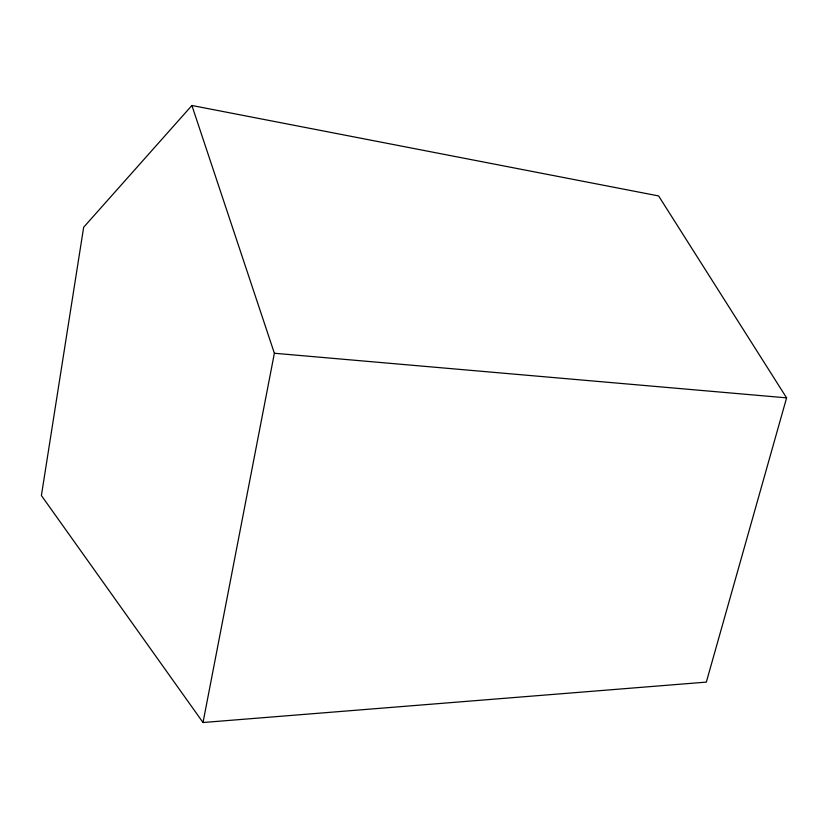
<?xml version="1.0" encoding="UTF-8"?>
<svg xmlns="http://www.w3.org/2000/svg" width="828" height="828" viewBox="0 0 828 828"><rect width="100%" height="100%" fill="white"/><g stroke="black" fill="none" stroke-linecap="round" stroke-linejoin="round"><path stroke-width="1.24" d="M203.015 722.513L274.378 353.256L191.899 105.487L658.612 195.936L786.6 397.854L706.336 682.106L203.015 722.513L41.4 495.527L83.659 227.255L191.899 105.487M274.378 353.256L786.6 397.854"/></g></svg>
